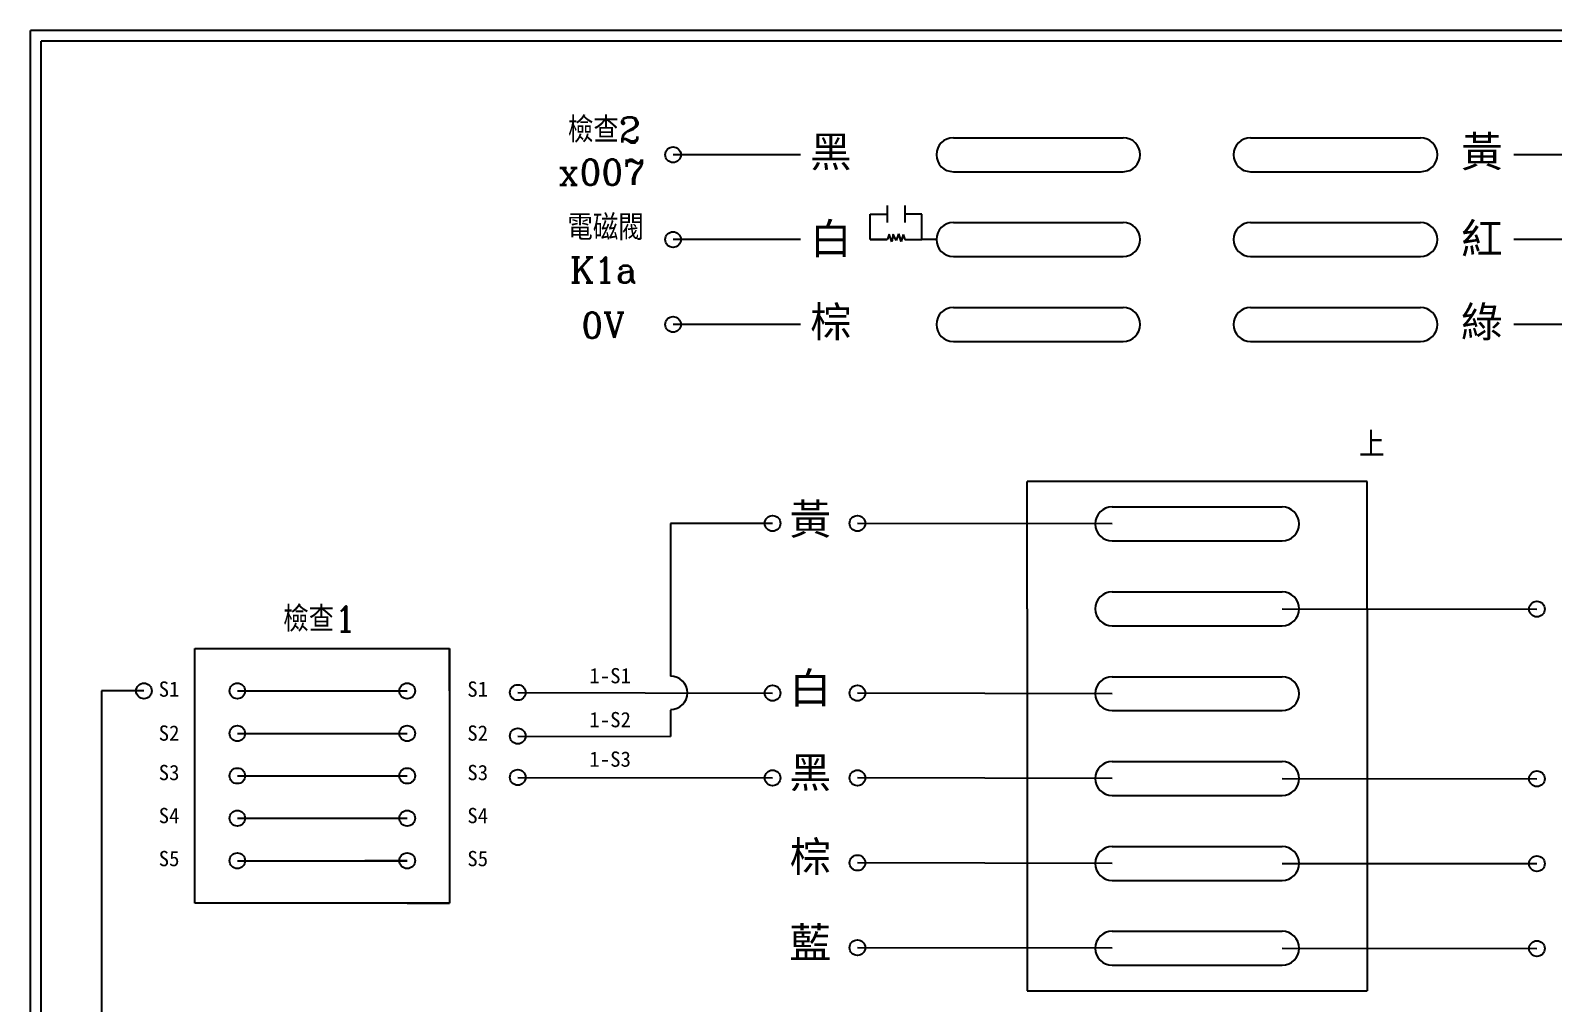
# Model space of a CAD drawing. Extents: x 275 to 562, y 265 to 469.
# Drawn here: x 274.9 to 454.1, y 354.4 to 468.9 of the extents above; entities that cross this region are included whole.
import ezdxf

# ---------------------------------------------------------------- set-up
doc = ezdxf.new("R2010")
doc.units = 0
doc.layers.add('圖框層', color=7, linetype='CONTINUOUS')
doc.layers.add('標尺寸層', color=3, linetype='CONTINUOUS')
doc.styles.add('CNS', font='romanc.shx', dxfattribs={"bigfont": 'chineset.shx'})
doc.styles.add('STSL', font='kaiu.ttf')

msp = doc.modelspace()

# ---------------------------------------------------------------- linework, layer by layer
at = {"layer": '圖框層', "color": 7}
for p, q in [((561.9, 468.91), (274.9, 468.91)), ((274.9, 264.95), (274.9, 468.91)), ((560.65, 467.66), (276.15, 467.66)), ((276.15, 266.2), (276.15, 467.66))]:
    msp.add_line(p, q, dxfattribs=at)
at = {"layer": '標尺寸層', "color": 7}
for p, q in [((383.57, 456.27), (403.57, 456.27)), ((418.57, 456.27), (438.57, 456.27)), ((365.57, 454.27), (350.57, 454.27)), ((464.57, 454.27), (449.57, 454.27)), ((383.57, 452.27), (403.57, 452.27)), ((418.57, 452.27), (438.57, 452.27)), ((375.78, 448.27), (375.78, 447.27)), ((377.87, 448.27), (377.87, 447.27)), ((373.78, 444.27), (373.78, 447.27)), ((373.78, 447.27), (375.78, 447.27)), ((375.78, 447.27), (375.78, 446.27)), ((379.87, 447.27), (377.87, 447.27)), ((377.87, 447.27), (377.87, 446.27)), ((379.87, 444.27), (379.87, 447.27)), ((376, 444.9), (375.82, 444.31)), ((376.33, 444.01), (376, 444.9)), ((376.48, 444.9), (376.33, 444.01)), ((376.85, 444.16), (376.48, 444.9)), ((377.11, 444.93), (376.85, 444.16)), ((377.44, 444.05), (377.11, 444.93)), ((377.11, 444.93), (377.44, 444.05)), ((377.11, 444.93), (377.44, 444.05)), ((377.66, 444.86), (377.44, 444.05)), ((377.66, 444.86), (377.87, 444.27)), ((383.57, 446.27), (403.57, 446.27)), ((383.57, 446.27), (403.57, 446.27)), ((418.57, 446.27), (438.57, 446.27)), ((418.57, 446.27), (438.57, 446.27)), ((365.57, 444.27), (350.57, 444.27)), ((375.78, 444.27), (373.78, 444.27)), ((373.78, 444.27), (375.78, 444.27)), ((375.82, 444.31), (375.78, 444.27)), ((377.87, 444.27), (379.87, 444.27)), ((381.57, 444.27), (379.87, 444.27)), ((464.57, 444.27), (449.57, 444.27)), ((383.57, 442.27), (403.57, 442.27)), ((383.57, 442.27), (403.57, 442.27)), ((418.57, 442.27), (438.57, 442.27)), ((418.57, 442.27), (438.57, 442.27)), ((383.57, 436.27), (403.57, 436.27)), ((383.57, 436.27), (403.57, 436.27)), ((418.57, 436.27), (438.57, 436.27)), ((418.57, 436.27), (438.57, 436.27)), ((365.57, 434.27), (350.57, 434.27)), ((464.57, 434.27), (449.57, 434.27)), ((383.57, 432.27), (403.57, 432.27)), ((383.57, 432.27), (403.57, 432.27)), ((418.57, 432.27), (438.57, 432.27)), ((418.57, 432.27), (438.57, 432.27)), ((392.28, 400.76), (392.28, 415.76)), ((432.28, 415.76), (392.28, 415.76)), ((432.28, 400.76), (432.28, 415.76)), ((402.28, 412.76), (422.28, 412.76)), ((362.28, 410.83), (350.28, 410.83)), ((350.28, 410.83), (350.28, 392.83)), ((402.28, 410.76), (372.28, 410.83)), ((402.28, 408.76), (422.28, 408.76)), ((402.28, 402.76), (422.28, 402.76)), ((402.28, 402.76), (422.28, 402.76)), ((392.28, 400.76), (392.28, 355.76)), ((422.28, 400.76), (452.28, 400.73)), ((432.28, 400.76), (432.28, 355.76)), ((402.28, 398.76), (422.28, 398.76)), ((402.28, 398.76), (422.28, 398.76)), ((294.26, 391.08), (294.26, 396.08)), ((294.26, 366.08), (294.26, 396.08)), ((294.26, 396.08), (324.26, 396.08)), ((324.26, 391.08), (324.26, 396.08)), ((324.26, 396.08), (324.26, 366.08)), ((402.28, 392.76), (422.28, 392.76)), ((402.28, 392.76), (422.28, 392.76)), ((299.26, 391.08), (319.26, 391.08)), ((332.28, 390.9), (362.28, 390.83)), ((402.28, 390.76), (372.28, 390.83)), ((350.28, 388.83), (350.28, 385.73)), ((402.28, 388.76), (422.28, 388.76)), ((402.28, 388.76), (422.28, 388.76)), ((299.26, 386.08), (319.26, 386.08)), ((332.28, 385.77), (350.28, 385.73)), ((402.28, 382.76), (422.28, 382.76)), ((299.26, 381.08), (319.26, 381.08)), ((332.28, 380.9), (362.28, 380.83)), ((402.28, 380.76), (372.28, 380.83)), ((422.28, 380.76), (452.28, 380.73)), ((402.28, 378.76), (422.28, 378.76)), ((299.26, 376.08), (319.26, 376.08)), ((299.26, 371.08), (319.26, 371.08)), ((319.26, 371.08), (314.26, 371.08)), ((402.28, 372.76), (422.28, 372.76)), ((402.28, 372.76), (422.28, 372.76)), ((402.28, 370.76), (372.28, 370.83)), ((422.28, 370.76), (452.28, 370.73)), ((402.28, 368.76), (422.28, 368.76)), ((402.28, 368.76), (422.28, 368.76)), ((299.26, 366.08), (294.26, 366.08)), ((324.26, 366.08), (294.26, 366.08)), ((319.26, 366.08), (324.26, 366.08)), ((402.28, 362.76), (422.28, 362.76)), ((402.28, 362.76), (422.28, 362.76)), ((402.28, 360.76), (372.28, 360.83)), ((422.28, 360.76), (452.28, 360.73)), ((402.28, 358.76), (422.28, 358.76)), ((402.28, 358.76), (422.28, 358.76)), ((392.28, 355.76), (432.28, 355.76))]:
    msp.add_line(p, q, dxfattribs=at)
at = {"layer": '標尺寸層', "color": 0}
for p, q in [((288.26, 391.08), (283.26, 391.08)), ((283.26, 391.08), (283.26, 293.91))]:
    msp.add_line(p, q, dxfattribs=at)
at = {"layer": '標尺寸層', "color": 7}
for centre in [(350.57, 454.27), (350.57, 444.27), (350.57, 434.27), (362.28, 410.83), (372.28, 410.83), (452.28, 400.73), (288.26, 391.08), (299.26, 391.08), (319.26, 391.08), (332.28, 390.9), (362.28, 390.83), (372.28, 390.83), (299.26, 386.08), (319.26, 386.08), (332.28, 385.77), (299.26, 381.08), (319.26, 381.08), (332.28, 380.9), (362.28, 380.83), (372.28, 380.83), (452.28, 380.73), (299.26, 376.08), (319.26, 376.08), (299.26, 371.08), (319.26, 371.08), (372.28, 370.83), (452.28, 370.73), (372.28, 360.83), (452.28, 360.73)]:
    msp.add_circle(centre, 0.92, dxfattribs=at)
msp.add_arc((350.28, 390.86), 1.97, 270, 90, dxfattribs=at)
for centre, major_axis in [((383.57, 454.27), (0, -2)), ((403.57, 454.27), (0, 2)), ((418.57, 454.27), (0, -2)), ((438.57, 454.27), (0, 2)), ((383.57, 444.27), (0, -2)), ((383.57, 444.27), (0, -2)), ((403.57, 444.27), (0, 2)), ((403.57, 444.27), (0, 2)), ((418.57, 444.27), (0, -2)), ((418.57, 444.27), (0, -2)), ((438.57, 444.27), (0, 2)), ((438.57, 444.27), (0, 2)), ((383.57, 434.27), (0, -2)), ((383.57, 434.27), (0, -2)), ((403.57, 434.27), (0, 2)), ((403.57, 434.27), (0, 2)), ((418.57, 434.27), (0, -2)), ((418.57, 434.27), (0, -2)), ((438.57, 434.27), (0, 2)), ((438.57, 434.27), (0, 2)), ((402.28, 410.76), (0, -2)), ((422.28, 410.76), (0, 2)), ((402.28, 400.76), (0, -2)), ((402.28, 400.76), (0, -2)), ((422.28, 400.76), (0, 2)), ((422.28, 400.76), (0, 2)), ((402.28, 390.76), (0, -2)), ((402.28, 390.76), (0, -2)), ((422.28, 390.76), (0, 2)), ((422.28, 390.76), (0, 2)), ((402.28, 380.76), (0, -2)), ((422.28, 380.76), (0, 2)), ((402.28, 370.76), (0, -2)), ((402.28, 370.76), (0, -2)), ((422.28, 370.76), (0, 2)), ((422.28, 370.76), (0, 2)), ((402.28, 360.76), (0, -2)), ((402.28, 360.76), (0, -2)), ((422.28, 360.76), (0, 2)), ((422.28, 360.76), (0, 2))]:
    msp.add_ellipse(centre, major_axis=major_axis, ratio=1, start_param=3.141593, end_param=6.283185, dxfattribs=at)

# ---------------------------------------------------------------- texts
at = {"layer": '圖框層', "color": 4, "style": 'STSL'}
for s, height, p in [('黑', 3.6, (366.69, 452.83)), ('黃', 3.6, (443.35, 452.83)), ('白', 3.6, (366.69, 442.58)), ('紅', 3.6, (443.35, 442.58)), ('棕', 3.6, (366.69, 432.77)), ('綠', 3.6, (443.35, 432.77)), ('黃', 3.6, (364.27, 409.52)), ('1-S1', 1.8, (340.71, 391.98)), ('白', 3.6, (364.27, 389.63)), ('S1', 1.8, (290, 390.4)), ('S1', 1.8, (326.34, 390.4)), ('1-S2', 1.8, (340.71, 386.8)), ('S2', 1.8, (290, 385.22)), ('S2', 1.8, (326.34, 385.22)), ('1-S3', 1.8, (340.71, 382.15)), ('黑', 3.6, (364.27, 379.68)), ('S3', 1.8, (290, 380.57)), ('S3', 1.8, (326.34, 380.57)), ('S4', 1.8, (290, 375.5)), ('S4', 1.8, (326.34, 375.5)), ('棕', 3.6, (364.27, 369.74)), ('S5', 1.8, (290, 370.43)), ('S5', 1.8, (326.34, 370.43)), ('藍', 3.6, (364.27, 359.62))]:
    msp.add_text(s, height=height, dxfattribs=at).set_placement(p)
at = {"layer": '標尺寸層', "color": 2, "char_height": 3, "attachment_point": 1, "style": 'CNS'}
for s, insert in [('\\pi3.1132;檢查2\\P\\pi1.9078;x007', (335.07, 458.71)), ('\\pi3.0462;電磁閥\\P\\pi3.3364;K1a', (335.07, 447.2)), ('\\pi4.6936;0V', (335.07, 435.68)), ('上', (431.36, 421.62)), ('\\pi3.4703;檢查1', (301.19, 401.07))]:
    msp.add_mtext_dynamic_manual_height_columns(s, width=14.53, gutter_width=32.5, heights=[0], dxfattribs=dict(at, insert=insert))

doc.saveas('drawing.dxf')
